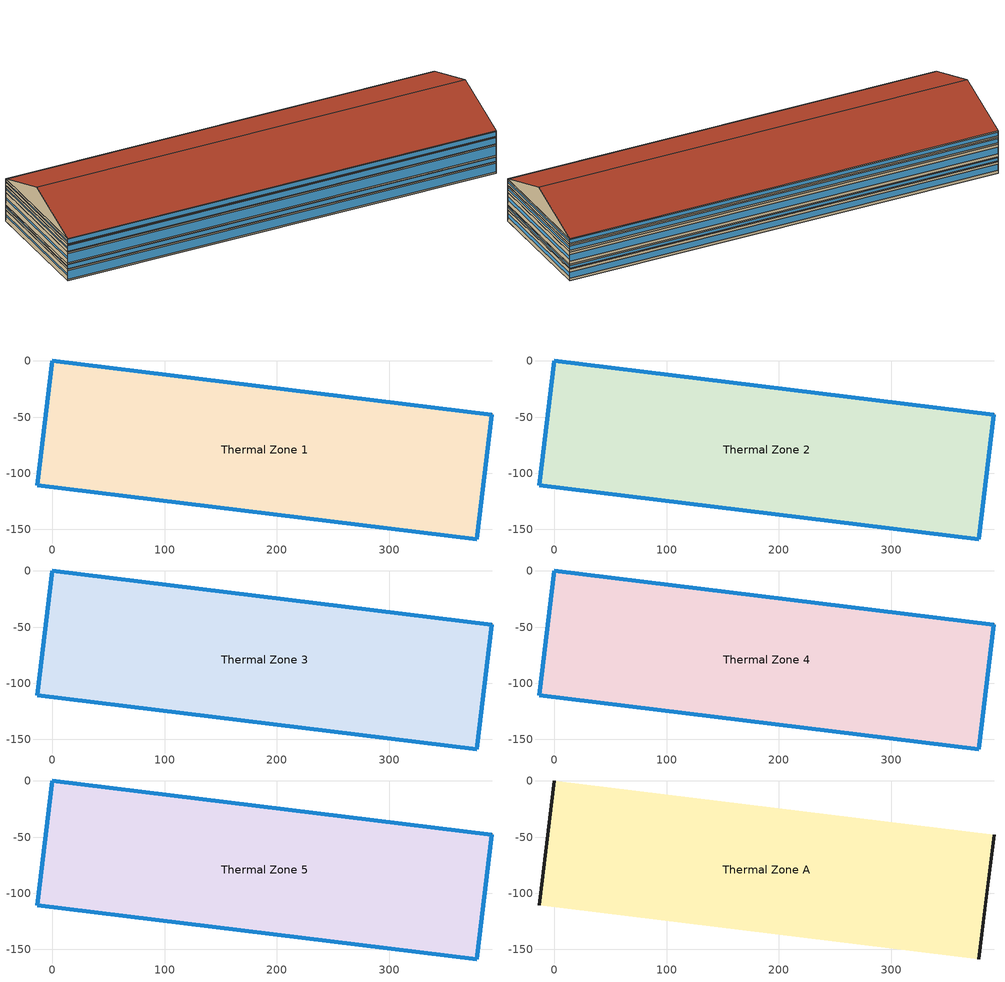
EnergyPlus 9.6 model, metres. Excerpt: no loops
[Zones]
Thermal Zone 1
 floor ground (ExtSlabCarpet): 0,0 391.37,-48.05 377.8,-158.54 -13.57,-110.49 z0
 wall outside (Ext Wall): 377.8,-158.54 391.37,-48.05 0,0 -13.57,-110.49 377.8,-158.54 z0:10.76
 window (Ext Window): 377.81,-158.53 391.37,-48.06 z3.87:6.89; 0,-0.01 -13.57,-110.48 z4.68:6.08; 391.36,-48.05 0.01,0 z2.53:8.23; -13.56,-110.49 377.79,-158.54 z1.24:9.52
Thermal Zone 2
 floor to Thermal Zone 1 (Interior Floor): 0,0 391.37,-48.05 377.8,-158.54 -13.57,-110.49 z10.76
 wall outside (Ext Wall): 377.8,-158.54 391.37,-48.05 0,0 -13.57,-110.49 377.8,-158.54 z10.76:15.47
 window (Ext Window): 377.81,-158.53 391.37,-48.06 z12.46:13.77; 0,-0.01 -13.57,-110.48 z12.81:13.42; 391.36,-48.05 0.01,0 z11.87:14.36; -13.56,-110.49 377.79,-158.54 z11.3:14.93
Thermal Zone 3
 floor to Thermal Zone 2 (Interior Floor): 0,0 391.37,-48.05 377.8,-158.54 -13.57,-110.49 z15.47
 wall outside (Ext Wall): 377.8,-158.54 391.37,-48.05 0,0 -13.57,-110.49 377.8,-158.54 z15.47:27.04
 window (Ext Window): 377.81,-158.53 391.37,-48.06 z19.64:22.87; 0,-0.01 -13.57,-110.48 z20.5:22.01; 391.36,-48.05 0.01,0 z18.19:24.32; -13.56,-110.49 377.79,-158.54 z16.8:25.71
Thermal Zone 4
 floor to Thermal Zone 3 (Interior Floor): 0,0 391.37,-48.05 377.8,-158.54 -13.57,-110.49 z27.04
 wall outside (Ext Wall): 377.8,-158.54 391.37,-48.05 0,0 -13.57,-110.49 377.8,-158.54 z27.04:34.01
 window (Ext Window): 377.81,-158.53 391.37,-48.06 z29.55:31.5; 0,-0.01 -13.57,-110.48 z30.07:30.98; 391.36,-48.05 0.01,0 z28.68:32.37; -13.56,-110.49 377.79,-158.54 z27.84:33.21
Thermal Zone 5
 floor to Thermal Zone 4 (Interior Floor): 0,0 391.37,-48.05 377.8,-158.54 -13.57,-110.49 z34.01
 wall outside (Ext Wall): 377.8,-158.54 391.37,-48.05 0,0 -13.57,-110.49 377.8,-158.54 z34.01:39.81
 window (Ext Window): 377.81,-158.53 391.37,-48.06 z36.1:37.72; 0,-0.01 -13.57,-110.48 z36.53:37.29; 391.36,-48.05 0.01,0 z35.37:38.45; -13.56,-110.49 377.79,-158.54 z34.68:39.14
Thermal Zone A
 floor to Thermal Zone 5 (Interior Floor): 0,0 391.37,-48.05 377.8,-158.54 -13.57,-110.49 z39.81
 wall outside (Ext Wall): -6.78,-55.25,59.89 0,0,39.81 -13.57,-110.49,39.81; 377.8,-158.54,39.81 391.37,-48.05,39.81 384.59,-103.3,59.89
 roof outside (Ext Roof): -6.78,-55.25,59.89 384.59,-103.3,59.89 391.37,-48.05,39.81 0,0,39.81; -13.57,-110.49,39.81 377.8,-158.54,39.81 384.59,-103.3,59.89 -6.78,-55.25,59.89
[Building]
Building 1: North Axis {deg}=-0
[Site:Location]
Washington Dc Dulles IntL Ar: Latitude {deg}=38.98; Longitude {deg}=-77.47; Time Zone {hr}=-5; Elevation {m}=82
[SizingPeriod:DesignDay] Month=7; Day of Month=21; Day Type=SummerDesignDay; Daily Dry-Bulb Temperature Range {deltaC}=14.4; Dry-Bulb Temperature Range Modifier Type=DefaultMultipliers; Barometric Pressure {Pa}=86790; Wind Speed {m/s}=5; Wind Direction {deg}=340; Rain Indicator=No; Snow Indicator=No; Daylight Saving Time Indicator=No; Solar Model Indicator=ASHRAETau; ASHRAE Clear Sky Optical Depth for Beam Irradiance (taub)=0.339; ASHRAE Clear Sky Optical Depth for Diffuse Irradiance (taud)=2.366; Begin Environment Reset Mode=FullResetAtBeginEnvironment
Name | Maximum Dry-Bulb Temperature {C} | Humidity Condition Type | Wetbulb or DewPoint at Maximum Dry-Bulb {C} | Enthalpy at Maximum Dry-Bulb {J/kg}
SALT-LAKE-CITY-IAP Ann Clg .4% Condns DB=>MWB | 36.5 | Wetbulb | 17.1
SALT-LAKE-CITY-IAP Ann Clg .4% Condns DP=>MDB | 22.5 | Dewpoint | 15.6
SALT-LAKE-CITY-IAP Ann Clg .4% Condns Enth=>MDB | 30.8 | Enthalpy |  | 59300
SALT-LAKE-CITY-IAP Ann Clg .4% Condns WB=>MDB | 31.2 | Wetbulb | 19
[Material] Thermal Absorptance=0.9
Name | Roughness | Thickness m | Conductivity W/m-K | Density kg/m3 | Specific Heat J/kg-K | Solar Absorptance | Visible Absorptance
wall concrete | MediumRough | 0.03 | 0.5 | 2243 | 837 | 0.65 | 0.65
roof concrete | MediumRough | 0.05 | 0.5 | 2243 | 837 | 0.65 | 0.65
Wall Insulation [18]; Roof Insulation [18] | MediumRough | 0.1693 | 0.049 | 265 | 836.8 | 0.7 | 0.7
F16 Acoustic tile | MediumSmooth | 0.0191 | 0.06 | 368 | 590 | 0.3 | 0.3
M11 100mm lightweight concrete | MediumRough | 0.1016 | 0.53 | 1280 | 840 | 0.5 | 0.5
MAT-CC05 4 HW CONCRETE | Rough | 0.1016 | 1.311 | 2240 | 836.8 | 0.85 | 0.85
[Material:AirGap]
F05 Ceiling air space resistance: Thermal Resistance m2-K/W=0.18
[Material:NoMass]
CP02 CARPET PAD: Roughness=Smooth; Thermal Resistance m2-K/W=0.1; Thermal Absorptance=0.9; Solar Absorptance=0.8; Visible Absorptance=0.8
[WindowMaterial:SimpleGlazingSystem]
Window Material Simple Glazing System: U-Factor W/m2-K=1.8; Solar Heat Gain Coefficient=0.3
[Construction]
Ext Roof: roof concrete, Roof Insulation [18]
Ext Wall: wall concrete, Wall Insulation [18]
Ext Window: Window Material Simple Glazing System
ExtSlabCarpet: MAT-CC05 4 HW CONCRETE, CP02 CARPET PAD
Interior Floor: F16 Acoustic tile, F05 Ceiling air space resistance, M11 100mm lightweight concrete
[Zone]
Thermal Zone 1: 97, 0, 0, 0, , 1, , , , , , Yes
Thermal Zone 2: 97, 0, 0, 10.76, , 1, , , , , , Yes
Thermal Zone 3: 97, 0, 0, 15.47, , 1, , , , , , Yes
Thermal Zone 4: 97, 0, 0, 27.04, , 1, , , , , , Yes
Thermal Zone 5: 97, 0, 0, 34.01, , 1, , , , , , Yes
Thermal Zone A: 97, 0, 0, 39.81, , 1, , , , , , No
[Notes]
wall material
